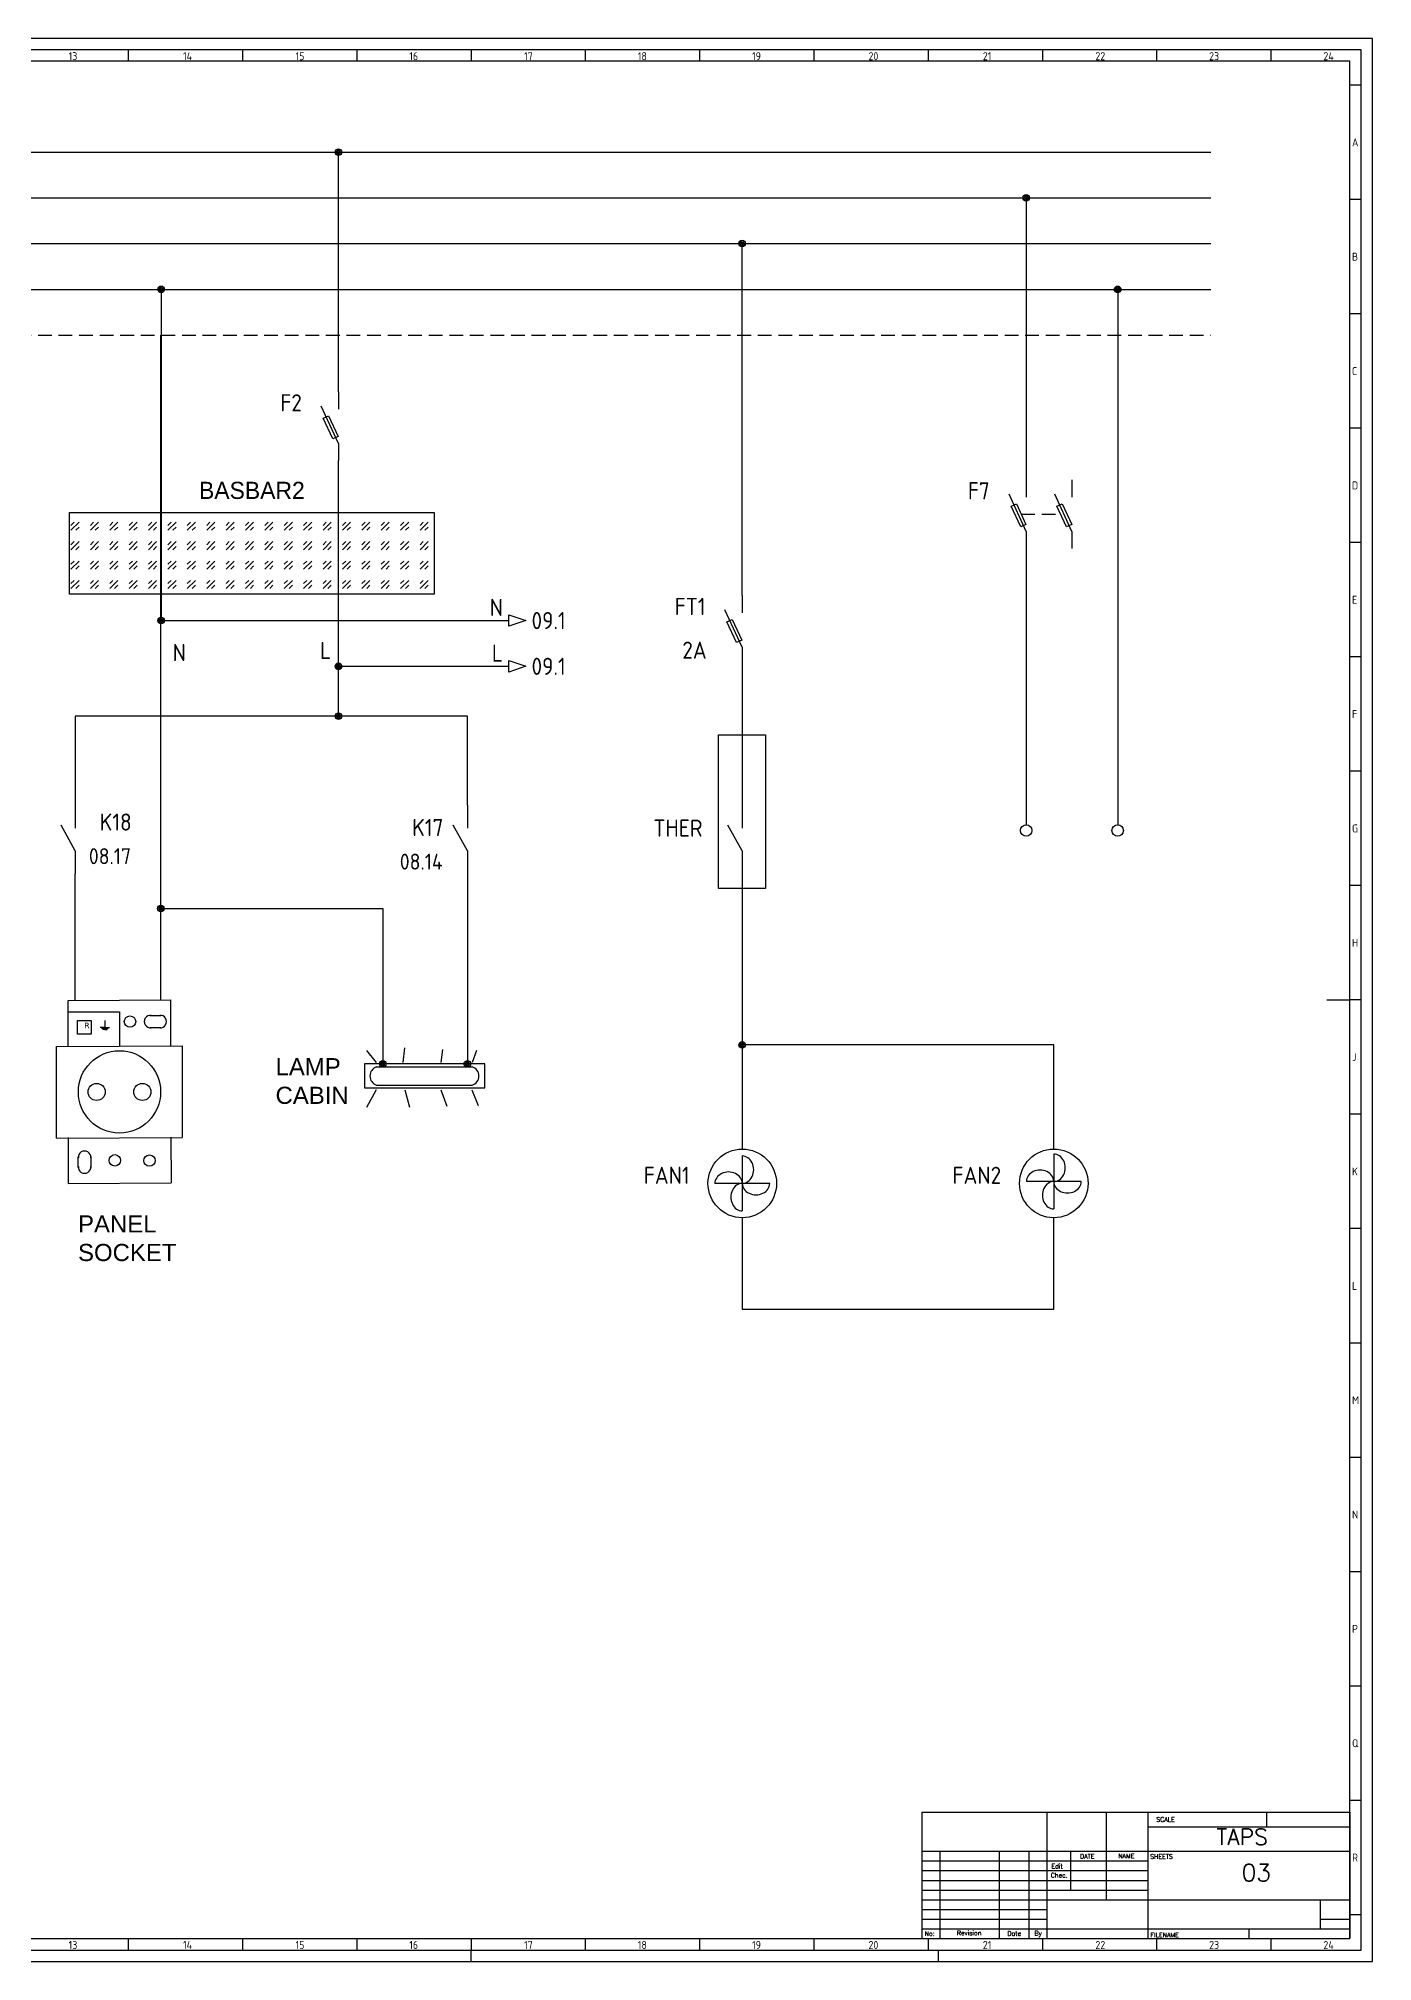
# Model space of a CAD drawing. Header units: millimetres. Extents: x 0 to 1189, y 5 to 846.
# Drawn here: x 605 to 1189, y 5 to 846 of the extents above; entities that cross this region are included whole.
import ezdxf
from ezdxf.enums import TextEntityAlignment as Align

# ---------------------------------------------------------------- set-up
doc = ezdxf.new("R2010")
doc.units = ezdxf.units.MM
doc.header["$LTSCALE"] = 12
doc.linetypes.add('DASHED', pattern=[0.75, 0.5, -0.25])
doc.linetypes.add('HIDDEN2', pattern=[0.1875, 0.125, -0.0625])
for name, color, linetype in [('025', 1, 'Continuous'), ('035', 5, 'Continuous'), ('07', 7, 'Continuous'), ('DESC', 7, 'Continuous'), ('LINK', 9, 'DASHED'), ('LOCBOX', 92, 'HIDDEN2'), ('RED_1.5mm^2', 1, 'Continuous'), ('RED_2.5mm^2', 1, 'Continuous'), ('SYMS', 7, 'Continuous'), ('TAGS', 51, 'Continuous'), ('WIRENO', 70, 'Continuous'), ('WIREREF', 61, 'Continuous'), ('XREF', 7, 'Continuous'), ('XREFCHILD', 134, 'Continuous')]:
    doc.layers.add(name, color=color, linetype=linetype)
doc.styles.add('ISO Proportional', font='isocp.shx')
doc.styles.add('WD', font='romans.shx')
doc.styles.add('WD_IEC', font='isocp2.shx', dxfattribs={"width": 0.9, "height": 4})
pattern_1 = [(45, (0, 36.8724), (8.48528, 0), [5, -7]), (45, (2.1213, 36.8724), (8.48528, 0), [2, -10]), (45, (0, 38.9937), (8.48528, 0), [2, -10])]

# ---------------------------------------------------------------- blocks, each defined once
blk = doc.blocks.new('IEC_border_a0')
at = {"layer": '035', "color": 0}
for p, q in [((1189, 841), (0, 841)), ((644.5, 836), (644.5, 831)), ((694.5, 836), (694.5, 831)), ((744.5, 836), (744.5, 831)), ((794.5, 836), (794.5, 831)), ((844.5, 836), (844.5, 831)), ((894.5, 836), (894.5, 831)), ((944.5, 836), (944.5, 831)), ((994.5, 836), (994.5, 831)), ((1044.5, 836), (1044.5, 831)), ((1094.5, 836), (1094.5, 831)), ((1144.5, 836), (1144.5, 831)), ((1189, 0), (1189, 841)), ((1183.97, 820.54), (1178.98, 820.54)), ((1183.97, 770.54), (1178.98, 770.54)), ((1183.97, 720.54), (1178.98, 720.54)), ((1183.97, 670.54), (1178.98, 670.54)), ((1183.97, 620.54), (1178.98, 620.54)), ((1183.98, 570.5), (1179, 570.5)), ((1183.98, 520.5), (1178.98, 520.5)), ((1183.98, 470.5), (1179, 470.5)), ((1183.98, 420.5), (1179, 420.5)), ((1183.98, 420.5), (1179, 420.5)), ((1183.98, 370.5), (1179, 370.5)), ((1183.98, 320.5), (1179, 320.5)), ((1184, 270.46), (1179.02, 270.46)), ((1184, 270.46), (1179.02, 270.46)), ((1184, 220.46), (1179.02, 220.46)), ((1184, 170.46), (1179.02, 170.46)), ((1184, 120.46), (1179.02, 120.46)), ((1184, 70.46), (1179.02, 70.46)), ((1184.02, 20.42), (1179.03, 20.42)), ((644.5, 10), (644.5, 5)), ((694.5, 10), (694.5, 5)), ((744.5, 10), (744.5, 5)), ((744.5, 10), (744.5, 5)), ((794.5, 10), (794.5, 5)), ((844.5, 10), (844.5, 5)), ((894.5, 10), (894.5, 5)), ((944.5, 10), (944.5, 5)), ((994.5, 10), (994.5, 5)), ((1044.5, 10), (1044.5, 5)), ((1094.5, 10), (1094.5, 5)), ((1144.5, 10), (1144.5, 5)), ((0, 0), (1189, 0)), ((794.5, 0), (794.5, 5)), ((999, 0), (999, 5))]:
    blk.add_line(p, q, dxfattribs=at)
blk.add_lwpolyline([(10, 10), (1179, 10), (1179, 831), (10, 831)], close=True, dxfattribs=at)
at = {"layer": '07', "color": 0}
blk.add_line((1169, 420.5), (1179, 420.5), dxfattribs=at)
blk.add_lwpolyline([(5, 5), (1184, 5), (1184, 836), (5, 836)], close=True, dxfattribs=at)
at = {"layer": '035', "color": 0, "style": 'ISO Proportional'}
for s, p in [('13', (618.42, 831.5)), ('14', (668.46, 831.5)), ('15', (717.72, 831.5)), ('16', (767.49, 831.5)), ('17', (817.72, 831.5)), ('18', (867.49, 831.5)), ('19', (917.49, 831.5)), ('20', (968.42, 831.5)), ('21', (1018.46, 831.5)), ('22', (1067.72, 831.5)), ('23', (1117.49, 831.5)), ('24', (1167.49, 831.5)), ('A', (1179.98, 793.79)), ('B', (1179.98, 743.79)), ('C', (1179.98, 693.79)), ('D', (1179.98, 643.79)), ('E', (1180, 593.75)), ('F', (1180, 543.75)), ('G', (1180, 493.75)), ('H', (1180, 443.75)), ('J', (1180, 393.75)), ('K', (1180, 343.75)), ('L', (1180.02, 293.72)), ('M', (1180.02, 243.72)), ('N', (1180.02, 193.72)), ('P', (1180.02, 143.72)), ('Q', (1180.02, 93.72)), ('R', (1180.03, 43.68)), ('13', (618.42, 5.5)), ('14', (668.46, 5.5)), ('15', (717.72, 5.5)), ('16', (767.49, 5.5)), ('17', (817.72, 5.5)), ('18', (867.49, 5.5)), ('19', (917.49, 5.5)), ('20', (968.42, 5.5)), ('21', (1018.46, 5.5)), ('22', (1067.72, 5.5)), ('23', (1117.49, 5.5)), ('24', (1167.49, 5.5))]:
    blk.add_text(s, height=3.5, dxfattribs=at).set_placement(p)
blk = doc.blocks.new('IEC_tblock_a0')
at = {"layer": '035'}
for p, q in [((-106.6, 55.25), (-106.6, 17)), ((-36.4, 55.25), (-36.4, 48.88)), ((-88.4, 48.88), (0, 48.88)), ((-187.2, 34), (-88.4, 34)), ((-179.4, 38.25), (-179.4, 0)), ((-153.4, 38.25), (-153.4, 0)), ((-140.4, 38.25), (-140.4, 0)), ((-122.2, 38.25), (-122.2, 21.25)), ((-187.2, 29.75), (-88.4, 29.75)), ((-187.2, 25.5), (-88.4, 25.5)), ((-187.2, 21.25), (-88.4, 21.25)), ((-187.2, 17), (-132.6, 17)), ((-187.2, 12.75), (-132.6, 12.75)), ((-187.2, 8.5), (-132.6, 8.5)), ((-13, 8.5), (0, 8.5)), ((-187.2, 4.25), (0, 4.25)), ((-44.2, 4.25), (-44.2, 0))]:
    blk.add_line(p, q, dxfattribs=at)
at = {"layer": '07'}
for p, q in [((-187.2, 55.25), (0, 55.25)), ((-187.2, 55.25), (-187.2, 0)), ((-132.6, 55.25), (-132.6, 0)), ((-88.4, 55.25), (-88.4, 0)), ((0, 55.25), (0, 0)), ((-187.2, 38.25), (0, 38.25)), ((-132.6, 17), (0, 17)), ((-13, 17), (-13, 4.25)), ((-187.2, 0), (0, 0))]:
    blk.add_line(p, q, dxfattribs=at)
at = {"style": 'WD'}
for tag, p in [('SCALE', (-69.88, 51.07)), ('SH', (-8.74, 10.06)), ('FILENAME', (-68.15, 0.8))]:
    blk.add_attdef(tag, p, '', height=2, dxfattribs=at)
for tag, height, p in [('PROJDESC', 5, (-45.9, 29.2)), ('CKDATE', 2, (-114.85, 26.58)), ('EDDATE', 2, (-114.97, 30.8)), ('CKBY', 2, (-97.88, 26.3)), ('EDBY', 2, (-98.02, 30.86)), ('DWGDESC', 5, (-44.85, 19.72)), ('DWGNO', 3.5, (-48.54, 9.46))]:
    blk.add_attdef(tag, text='', height=height, dxfattribs=at).set_placement(p, align=Align.CENTER)
at = {"style": 'WD', "flags": 1}
blk.add_attdef('WD_TB', (-120.95, 11.91), '', height=2, dxfattribs=at)
at = {"layer": '025', "style": 'WD'}
for s, p in [('SCALE', (-80.57, 51.13)), ('NAME', (-97.74, 35.14)), ('No:', (-183.81, 1.19)), ('Revision', (-166.53, 1.47)), ('Date', (-146.79, 1.28)), ('By', (-136.33, 1.37))]:
    blk.add_text(s, height=2, dxfattribs=at).set_placement(p, align=Align.CENTER)
for s, p in [('DATE', (-118, 35)), ('SHEETS', (-87.32, 34.9)), ('Chec.', (-130.82, 26.72)), ('Edit', (-130.55, 30.72)), ('FILENAME', (-87.18, 0.61))]:
    blk.add_text(s, height=2, dxfattribs=at).set_placement(p)
blk = doc.blocks.new('VCR21')
for p, q in [((0, 7.5), (0, 2.5)), ((0, -2.5), (-3.12, 3.12)), ((0, -2.5), (0, -7.5))]:
    blk.add_line(p, q)
at = {"style": 'WD_IEC'}
for tag, p in [('INST', (-5.25, 6.75)), ('LOC', (-5.25, 3.75)), ('TAG2', (-5.25, 0.75)), ('XREF', (-5.25, -3.75)), ('DESC2', (-5.25, -9.75)), ('DESC1', (-5.25, -6.75)), ('DESC3', (-5.25, -12.75))]:
    blk.add_attdef(tag, text='', height=2.5, dxfattribs=at).set_placement(p, align=Align.RIGHT)
blk.add_attdef('TERM01', text='', height=2, rotation=90, dxfattribs=at).set_placement((-1, 7.5), align=Align.RIGHT)
at = {"style": 'WD_IEC', "flags": 1}
for tag, p, height in [('X2TERM01', (0, 7.5), 0.32), ('X4LINK', (-2.75, 0), 0.32), ('X1LINK', (-0.5, 0), 0.32), ('CONTACT', (4, -3.5), 1), ('FAMILY', (4, -5), 1), ('COMMON', (5.25, -4.75), 1), ('X8TERM02', (0, -7.5), 0.32)]:
    blk.add_attdef(tag, p, '', height=height, dxfattribs=at)
at = {"style": 'WD_IEC'}
blk.add_attdef('TERM02', (-1, -7.5), '', height=2, rotation=90, dxfattribs=at)
blk = doc.blocks.new('VFU1FS')
for p, q in [((0, -3.75), (-3.75, 4.38)), ((0, 7.5), (0, 3.75)), ((0, -3.75), (0, -7.5))]:
    blk.add_line(p, q)
blk.add_lwpolyline([(-1.19, -2.76), (-3.3, 1.77), (-2.17, 2.3), (-0.06, -2.24)], close=True)
at = {"style": 'WD_IEC'}
for tag, p in [('INST', (-8, 10.25)), ('LOC', (-8, 6.75)), ('TAG1', (-8, 3.25)), ('RATING1', (-8, -1.35)), ('DESC1', (-8, -9.85)), ('DESC2', (-8, -13.35)), ('DESC3', (-8, -16.85))]:
    blk.add_attdef(tag, text='', height=2.5, dxfattribs=at).set_placement(p, align=Align.RIGHT)
blk.add_attdef('TERM01', text='', height=2, rotation=90, dxfattribs=at).set_placement((-1, 7.5), align=Align.RIGHT)
at = {"style": 'WD_IEC', "flags": 1}
for tag, p, height in [('X2TERM01', (0, 7.5), 0.32), ('MFG', (2.75, 6.5), 1.5), ('CAT', (2.75, 4), 1.5), ('X4LINK', (-2.48, 0), 0.32), ('X1LINK', (-1.1, 0), 0.32), ('ASSYCODE', (1, -4), 1), ('X8TERM02', (0, -7.5), 0.32), ('FAMILY', (1, -5.5), 1), ('CATDESC', (1, -7), 1)]:
    blk.add_attdef(tag, p, '', height=height, dxfattribs=at)
at = {"style": 'WD_IEC'}
blk.add_attdef('TERM02', (-1, -7.5), '', height=2, rotation=90, dxfattribs=at)
at = {"lineweight": 15, "style": 'WD_IEC'}
blk.add_attdef('XREF', text='', height=2.5, dxfattribs=at).set_placement((-8, -6), align=Align.RIGHT)
blk = doc.blocks.new('VMO12')
blk.add_circle((0, 0), 7.5)
at = {"style": 'WD_IEC'}
for tag, p in [('INST', (-10.5, 15.25)), ('LOC', (-10.5, 11.75)), ('TAG1', (-10.5, 8.25)), ('DESC1', (-10.5, 4)), ('DESC2', (-10.5, 0.5)), ('RATING1', (-10.5, -6.5)), ('DESC3', (-10.5, -3)), ('RATING2', (-10.5, -10)), ('RATING3', (-10.5, -13.5))]:
    blk.add_attdef(tag, text='', height=2.5, dxfattribs=at).set_placement(p, align=Align.RIGHT)
blk.add_attdef('TERM01', (-1, 7.48), '', height=2, rotation=90, dxfattribs=at)
at = {"style": 'WD_IEC', "flags": 1}
for tag, p, height in [('MFG', (2.75, 11.5), 1.5), ('CAT', (2.75, 9), 1.5), ('X2TERM01', (0, 7.5), 0.32), ('X4LINK', (-7.5, 0), 0.32), ('X1LINK', (7.5, 0), 0.32), ('X8TERM02', (0, -7.5), 0.32), ('ASSYCODE', (1, -9), 1), ('X0TERM03', (5.3, -5.3), 0.32), ('FAMILY', (1, -10.5), 1), ('CATDESC', (1, -12), 1)]:
    blk.add_attdef(tag, p, '', height=height, dxfattribs=at)
at = {"style": 'WD_IEC'}
for tag, p in [('M', (-0.2, 1.24)), ('1~', (-0.17, -3.35))]:
    blk.add_attdef(tag, text='', height=2.5, dxfattribs=at).set_placement(p, align=Align.CENTER)
blk.add_attdef('TERM02', text='', height=2, rotation=90, dxfattribs=at).set_placement((-0.9, -7.98), align=Align.RIGHT)
at = {"linetype": 'Continuous', "style": 'WD_IEC'}
blk.add_attdef('TERM03', text='', height=2, dxfattribs=at).set_placement((7.55, -5.55), align=Align.MIDDLE_LEFT)
at = {"lineweight": 15, "style": 'WD_IEC'}
blk.add_attdef('XREF', text='', height=2.5, dxfattribs=at).set_placement((-10.5, -17), align=Align.RIGHT)
blk = doc.blocks.new('WDDOT')
for radius in [0.72, 0.449, 0.223]:
    blk.add_circle((0, 0), radius)
blk = doc.blocks.new('VT0_02')
blk.add_circle((0, 0), 1.25)
at = {"style": 'WD_IEC'}
blk.add_attdef('TAG1', text='', height=2.5, dxfattribs=at).set_placement((-0.5, 1.75), align=Align.RIGHT)
at = {"style": 'WD_IEC', "flags": 1}
for tag, p in [('X4TERM01', (-1.25, 0)), ('X2TERM01', (0, 1.25)), ('X1TERM01', (1.25, 0)), ('X8TERM01', (0, -1.25))]:
    blk.add_attdef(tag, p, '', height=0.32, dxfattribs=at)
blk = doc.blocks.new('priz')
for p, q in [((0, -20), (0, 0)), ((44.99, -19.79), (44.99, 0.21)), ((0.03, -5.05), (22.5, -5)), ((22.5, -5), (22.5, -20)), ((10.11, -8.76), (10.11, -8.76)), ((10.11, -8.76), (10.11, -8.76)), ((10.11, -8.76), (10.11, -8.76)), ((16.11, -11.76), (14.11, -11.76)), ((16.11, -12.26), (14.61, -12.26)), ((16.11, -12.76), (15.11, -12.76)), ((16.11, -8.76), (16.11, -11.76)), ((16.11, -11.76), (16.11, -11.76)), ((16.11, -11.76), (16.11, -11.76)), ((16.11, -11.76), (18.11, -11.76)), ((16.11, -12.26), (17.61, -12.26)), ((16.11, -12.76), (17.11, -12.76)), ((-5, -20.17), (50, -19.89)), ((-5, -60.17), (50, -59.89)), ((0, -60), (0.06, -80)), ((45, -59.8), (45.06, -79.8)), ((0.06, -80), (45.06, -79.8))]:
    blk.add_line(p, q)
for points in [[(0, 0), (44.99, 0.21)], [(35.83, -6.53), (40.62, -6.53)], [(40.62, -11.98), (35.83, -11.98)], [(-5, -60.17), (-5, -20.17)], [(50, -19.89), (50, -59.89)], [(4.49, -73.11), (4.49, -68.33)], [(9.95, -68.33), (9.95, -73.11)]]:
    blk.add_lwpolyline(points)
blk.add_lwpolyline([(4.11, -8.76), (10.11, -8.76), (10.11, -14.76), (4.11, -14.76)], close=True)
for centre, radius in [((27.1, -9.25), 2.5), ((22.5, -40), 18), ((20.46, -69.94), 2.5), ((35.64, -70.04), 2.5)]:
    blk.add_circle(centre, radius)
for centre, start, end in [((36.09, -9.25), 84.52869, 275.47131), ((40.36, -9.25), 264.52869, 95.47131), ((7.22, -68.59), 354.52869, 185.47131), ((7.22, -72.85), 174.52869, 5.47131)]:
    blk.add_arc(centre, 2.74, start, end)
at = {"layer": 'SYMS', "xscale": 3, "yscale": 3, "zscale": 3}
for p in [(12.5, -40), (32.5, -40)]:
    blk.add_blockref('VT0_02', p, dxfattribs=at)
at = {"insert": (4.88, -9.72), "char_height": 2.5, "attachment_point": 1}
blk.add_mtext_dynamic_manual_height_columns('{\\fVerdana|b0|i0|c0|p34;^I R}', width=4.6017, gutter_width=12.5, heights=[0], dxfattribs=at)
blk = doc.blocks.new('WD_WNV')
at = {"linetype": 'Continuous', "style": 'WD_IEC', "width": 0.8}
blk.add_attdef('WIRENO', text='', height=2.5, dxfattribs=at).set_placement((-1.6, 0), align=Align.MIDDLE_RIGHT)
at = {"style": 'WD_IEC', "flags": 1}
for tag, p in [('W08USER', (-1, 0.375)), ('W04USER', (-1, 0.875)), ('W05USER', (-1, 0.75)), ('W09USER', (-1, 0.25)), ('W03USER', (-1, 1)), ('W06USER', (-1, 0.625)), ('W07USER', (-1, 0.5)), ('W02USER', (-1, 1.125)), ('W01USER', (-1, 1.25)), ('W10USER', (-1, 0.125))]:
    blk.add_attdef(tag, text='', height=0.08, dxfattribs=at).set_placement(p, align=Align.CENTER)
blk = doc.blocks.new('WD_WNH')
at = {"linetype": 'Continuous', "style": 'WD_IEC', "width": 0.8}
blk.add_attdef('WIRENO', text='', height=2.5, dxfattribs=at).set_placement((0, 0.75), align=Align.CENTER)
at = {"style": 'WD_IEC', "flags": 1}
for tag, p in [('W08USER', (0, 0.375)), ('W04USER', (0, 0.875)), ('W05USER', (0, 0.75)), ('W09USER', (0, 0.25)), ('W03USER', (0, 1)), ('W06USER', (0, 0.625)), ('W07USER', (0, 0.5)), ('W02USER', (0, 1.125)), ('W01USER', (0, 1.25)), ('W10USER', (0, 0.125))]:
    blk.add_attdef(tag, text='', height=0.08, dxfattribs=at).set_placement(p, align=Align.CENTER)
blk = doc.blocks.new('VFU2FS')
for p, q in [((0, -3.75), (-3.75, 4.38)), ((0, 7.5), (0, 3.75)), ((0, -3.75), (0, -7.5))]:
    blk.add_line(p, q)
blk.add_lwpolyline([(-1.19, -2.76), (-3.3, 1.77), (-2.17, 2.3), (-0.06, -2.24)], close=True)
at = {"style": 'WD_IEC'}
for tag, p in [('INST', (-8, 9.25)), ('LOC', (-8, 6.25)), ('TAG2', (-8, 3.25)), ('RATING1', (-8, -1.35)), ('DESC1', (-8, -9)), ('DESC3', (-8, -15)), ('DESC2', (-8, -12))]:
    blk.add_attdef(tag, text='', height=2.5, dxfattribs=at).set_placement(p, align=Align.RIGHT)
blk.add_attdef('TERM01', text='', height=2, rotation=90, dxfattribs=at).set_placement((-1, 7.5), align=Align.RIGHT)
at = {"style": 'WD_IEC', "flags": 1}
for tag, p, height in [('X2TERM01', (0, 7.5), 0.32), ('MFG', (2.75, 6.5), 1.5), ('CAT', (2.75, 4), 1.5), ('X4LINK', (-2.48, 0), 0.32), ('X1LINK', (-1.1, 0), 0.32), ('ASSYCODE', (1, -4), 1), ('X8TERM02', (0, -7.5), 0.32), ('FAMILY', (1, -5.5), 1), ('CATDESC', (1, -7), 1)]:
    blk.add_attdef(tag, p, '', height=height, dxfattribs=at)
at = {"style": 'WD_IEC'}
blk.add_attdef('TERM02', (-1, -7.5), '', height=2, rotation=90, dxfattribs=at)
at = {"lineweight": 15, "style": 'WD_IEC'}
blk.add_attdef('XREF', text='', height=2.5, dxfattribs=at).set_placement((-8, -6), align=Align.RIGHT)
blk = doc.blocks.new('VT0002')
blk.add_circle((0, 0), 1.25)
at = {"style": 'WD_IEC'}
for tag, p in [('INST', (-2.25, 6.5)), ('LOC', (-2.25, 3.5)), ('DESC1', (-2.25, -6.25)), ('DESC2', (-2.25, -9.25)), ('DESC3', (-2.25, -12.25))]:
    blk.add_attdef(tag, text='', height=2.5, dxfattribs=at).set_placement(p, align=Align.RIGHT)
at = {"style": 'WD_IEC', "flags": 1}
for tag, p, height in [('ASSYCODE', (2.75, 10.75), 1), ('CATDESC', (2.75, 9.25), 1), ('MFG', (2.75, 7.25), 1.5), ('CAT', (2.75, 4.75), 1.5), ('X4PIN01', (-1.25, 1), 0.25), ('X4TERM01', (-1.25, 0), 0.25), ('X4TERMDESC01', (-1.25, 0.5), 0.4), ('STRIPSEQ', (0, 0), 0.025), ('X2PIN01', (0, 2.25), 0.25), ('X2TERM01', (0, 1.25), 0.25), ('X8PIN01', (0, -0.25), 0.25), ('X2TERMDESC01', (0, 1.75), 0.4), ('X1PIN01', (1.25, 1), 0.25), ('X1TERM01', (1.25, 0), 0.25), ('X1TERMDESC01', (1.25, 0.5), 0.4), ('LINKTERM', (0, -0.04), 0.025), ('X8TERM01', (0, -1.25), 0.25), ('X8TERMDESC01', (0, -0.75), 0.4)]:
    blk.add_attdef(tag, p, '', height=height, dxfattribs=at)
at = {"style": 'WD_IEC', "flags": 8}
for tag, height, p in [('TAGSTRIP', 2.5, (-2.25, 0.5)), ('TERM01', 2, (-2.25, -3.25))]:
    blk.add_attdef(tag, text='', height=height, dxfattribs=at).set_placement(p, align=Align.RIGHT)
blk = doc.blocks.new('HA1S1')
blk.add_lwpolyline([(0, 1.25), (3.75, 0), (0, -1.25)], close=True)
at = {"style": 'WD_IEC'}
for tag, height, flags, p in [('WIRENO', 2.5, 8, (-1.25, 1)), ('SIGCODE', 1, 1, (5, 1.8))]:
    blk.add_attdef(tag, text='', height=height, dxfattribs=dict(at, flags=flags)).set_placement(p, align=Align.RIGHT)
at = {"style": 'WD_IEC', "flags": 1}
blk.add_attdef('X4TERM01', (0, 0), '', height=0.32, dxfattribs=at)
at = {"style": 'WD_IEC'}
blk.add_attdef('XREF', text='', height=2.5, dxfattribs=at).set_placement((5, 0), align=Align.MIDDLE_LEFT)
blk.add_attdef('DESC1', text='', height=2.5, dxfattribs=at).set_placement((-1.25, -1), align=Align.TOP_RIGHT)

msp = doc.modelspace()

# ---------------------------------------------------------------- hatches: boundary and pattern name
at = {"layer": 'RED_2.5mm^2'}
h = msp.add_hatch(dxfattribs=at)
h.set_pattern_fill('GOST_GLASS', color=0)
h.set_pattern_definition(pattern_1)
h.paths.add_polyline_path([(736.46, 629.77), (658.44, 629.77, -0.436814), (656.89, 628.33), (656.89, 602.96), (736.46, 602.96)], flags=16)
h.paths.add_polyline_path([(656.89, 628.33, -0.391969), (655.56, 629.77, -1), (658.44, 629.77, -0.436814), (656.89, 628.33), (656.89, 602.96), (778.39, 602.96), (778.39, 638.56), (618.8, 638.56), (618.8, 602.96), (656.89, 602.96)])
h = msp.add_hatch(dxfattribs=at)
h.set_pattern_fill('GOST_GLASS', color=0)
h.set_pattern_definition(pattern_1)
h.paths.add_polyline_path([(736.46, 602.96), (736.46, 638.56), (657, 638.56), (657, 629.77), (656.98, 602.96)])

# ---------------------------------------------------------------- linework, layer by layer
at = {"color": 0}
for p, q in [((764.74, 398.16), (765.5, 404.58)), ((781.46, 398.16), (782.22, 403.72)), ((753.19, 398.16), (748.89, 403.4)), ((796.88, 403.4), (794.99, 398.16)), ((753, 386.14), (748.69, 378.48)), ((765.51, 386.14), (767.56, 378.59)), ((781.26, 386.14), (783.85, 379.02)), ((794.79, 386.14), (797.66, 379.24)), ((913.18, 357.23), (913.18, 333.23)), ((1049.5, 358.06), (1049.5, 334.06)), ((925.18, 345.23), (901.18, 345.23)), ((1061.5, 346.06), (1037.5, 346.06))]:
    msp.add_line(p, q, dxfattribs=at)
msp.add_lwpolyline([(902.78, 541.45), (923.42, 541.45), (923.42, 474.22), (902.78, 474.22)], close=True, dxfattribs=at)
for centre, major_axis in [((913.18, 351.23), (0, -6)), ((1049.5, 352.06), (0, -6)), ((907.18, 345.23), (6, 0)), ((913.18, 339.23), (0, 6)), ((919.18, 345.23), (-6, 0)), ((1043.5, 346.06), (6, 0)), ((1049.5, 340.06), (0, 6)), ((1055.5, 346.06), (-6, 0))]:
    msp.add_ellipse(centre, major_axis=major_axis, ratio=0.833333, start_param=0, end_param=3.141593, dxfattribs=at)
at = {"layer": 'LINK'}
msp.add_lwpolyline([(1035.26, 637.89), (1052.5, 637.89)], dxfattribs=at)
at = {"layer": 'LOCBOX', "color": 0, "linetype": 'ByBlock'}
msp.add_lwpolyline([(618.8, 638.56), (778.39, 638.56), (778.39, 602.96), (618.8, 602.96)], close=True, dxfattribs=at)
at = {"layer": 'RED_1.5mm^2', "color": 0, "linetype": 'DASHED'}
msp.add_line((65.02, 716.22), (1118.17, 716.22), dxfattribs=at)
at = {"layer": 'RED_2.5mm^2', "color": 0}
for p, q in [((65.02, 796.22), (1118.17, 796.22)), ((65.02, 776.22), (1118.17, 776.22)), ((65.02, 756.22), (1118.17, 756.22)), ((65.02, 736.22), (1118.17, 736.22)), ((658.89, 736.22), (658.89, 592.9)), ((658.78, 425.42), (658.78, 716.22)), ((736.46, 549.55), (736.46, 661.35)), ((913.1, 572.28), (913.1, 510.63)), ((792.88, 549.55), (621.32, 549.55)), ((621.32, 549.55), (621.32, 510.63)), ((792.88, 510.63), (792.88, 549.55)), ((621.32, 425.41), (621.32, 480.63)), ((792.88, 480.63), (792.88, 397.51)), ((913.1, 480.63), (913.1, 405.78)), ((1049.5, 405.78), (913.1, 405.78)), ((913.1, 405.78), (913.1, 360.23)), ((1049.5, 360.23), (1049.5, 405.78)), ((800.59, 397.51), (747.93, 397.51)), ((747.93, 397.51), (747.93, 386.98)), ((753.19, 396.15), (794.99, 396.15)), ((800.59, 386.98), (800.59, 397.51)), ((747.93, 386.98), (800.59, 386.98)), ((753.19, 388.25), (794.99, 388.25)), ((913.1, 330.23), (913.1, 290.17)), ((1049.5, 290.17), (1049.5, 330.23)), ((913.1, 290.17), (1049.5, 290.17))]:
    msp.add_line(p, q, dxfattribs=at)
at = {"layer": 'RED_2.5mm^2'}
for p, q in [((736.46, 691.35), (736.46, 796.22)), ((1037.46, 776.22), (1037.46, 652.89)), ((913.1, 602.28), (913.1, 756.22)), ((1077.46, 736.22), (1077.46, 502.05)), ((1037.46, 622.89), (1037.46, 502.05)), ((658.89, 591.36), (810.98, 591.36)), ((736.46, 571.36), (810.98, 571.36)), ((658.78, 465.49), (755.85, 465.49)), ((755.85, 465.49), (755.85, 397.51))]:
    msp.add_line(p, q, dxfattribs=at)
at = {"layer": 'RED_2.5mm^2', "color": 0}
for centre, start, end in [((754.35, 392.2), 106.26251, 253.73749), ((793.84, 392.2), 286.26251, 73.73749)]:
    msp.add_arc(centre, 4.11, start, end, dxfattribs=at)

# ---------------------------------------------------------------- block references
msp.add_blockref('IEC_border_a0', (0, 4.94))
at = {"color": 0}
msp.add_blockref('priz', (618.16, 425.24), dxfattribs=at)
ref = msp.add_blockref('IEC_tblock_a0', (1179, 14.94))
ref.add_attrib('SH', '03', (1131.7, 40.09), dxfattribs={"height": 7.5, "style": 'WD'})
ref.add_attrib('PROJDESC', 'TAPS', dxfattribs={"height": 7, "style": 'WD'}).set_placement((1131.9, 55.97), align=Align.CENTER)
at = {"layer": 'SYMS', "xscale": 2, "yscale": 2, "zscale": 2}
for name, p in [('WDDOT', (736.46, 796.22)), ('WDDOT', (1037.46, 776.22)), ('WDDOT', (913.1, 756.22)), ('WDDOT', (658.89, 736.22)), ('WDDOT', (1077.46, 736.22)), ('VFU2FS', (1057.46, 637.89)), ('WDDOT', (658.89, 591.36)), ('WDDOT', (736.46, 571.36)), ('VT0002', (1037.46, 499.55)), ('VT0002', (1077.46, 499.55)), ('WDDOT', (658.78, 465.49)), ('WDDOT', (755.85, 397.51))]:
    msp.add_blockref(name, p, dxfattribs=at)
at = {"layer": 'SYMS'}
ref = msp.add_blockref('VFU1FS', (736.46, 676.35), dxfattribs=dict(at, xscale=2, yscale=2, zscale=2))
ref.add_attrib('TAG1', 'F2', dxfattribs={"layer": 'TAGS', "height": 7.5, "style": 'WD_IEC'}).set_placement((720.46, 682.85), align=Align.RIGHT)
ref = msp.add_blockref('VFU1FS', (1037.46, 637.89), dxfattribs=dict(at, xscale=2, yscale=2, zscale=2))
ref.add_attrib('TAG1', 'F7', dxfattribs={"layer": 'TAGS', "height": 7.5, "style": 'WD_IEC'}).set_placement((1021.46, 644.39), align=Align.RIGHT)
ref = msp.add_blockref('HA1S1', (810.98, 591.36), dxfattribs=dict(at, xscale=2, yscale=2, zscale=2))
ref.add_attrib('XREF', '09.1', dxfattribs={"layer": 'XREF', "height": 7.5, "style": 'WD_IEC'}).set_placement((820.98, 591.36), align=Align.MIDDLE_LEFT)
ref.add_attrib('WIRENO', 'N', dxfattribs={"layer": 'WIREREF', "height": 7.5, "style": 'WD_IEC', "flags": 8}).set_placement((808.48, 593.36), align=Align.RIGHT)
at = {"layer": 'SYMS', "color": 0}
ref = msp.add_blockref('VFU1FS', (913.1, 587.28), dxfattribs=dict(at, xscale=2, yscale=2, zscale=2))
ref.add_attrib('DESC1', '2A', dxfattribs={"layer": 'DESC', "height": 7.5, "style": 'WD_IEC'}).set_placement((897.61, 574.67), align=Align.RIGHT)
ref.add_attrib('TAG1', 'FT1', dxfattribs={"layer": 'TAGS', "height": 7.5, "style": 'WD_IEC'}).set_placement((897.1, 593.78), align=Align.RIGHT)
at = {"layer": 'SYMS'}
ref = msp.add_blockref('HA1S1', (810.98, 571.36), dxfattribs=dict(at, xscale=2, yscale=2, zscale=2))
ref.add_attrib('XREF', '09.1', dxfattribs={"layer": 'XREF', "height": 7.5, "style": 'WD_IEC'}).set_placement((820.98, 571.36), align=Align.MIDDLE_LEFT)
ref.add_attrib('WIRENO', 'L', dxfattribs={"layer": 'WIREREF', "height": 7.5, "style": 'WD_IEC', "flags": 8}).set_placement((808.48, 573.36), align=Align.RIGHT)
at = {"layer": 'SYMS', "color": 0, "xscale": 2, "yscale": 2, "zscale": 2}
for p in [(736.46, 549.55), (913.1, 405.78), (792.88, 397.51)]:
    msp.add_blockref('WDDOT', p, dxfattribs=at)
at = {"layer": 'SYMS', "color": 0}
ref = msp.add_blockref('VCR21', (621.32, 495.63), dxfattribs=dict(at, xscale=2, yscale=2, zscale=2))
ref.add_attrib('XREF', '08.17', dxfattribs={"layer": 'XREFCHILD', "height": 7, "style": 'WD_IEC'}).set_placement((645.72, 484.83), align=Align.RIGHT)
ref.add_attrib('TAG2', 'K18', dxfattribs={"layer": 'TAGS', "height": 7.5, "style": 'WD_IEC'}).set_placement((646, 499.5), align=Align.RIGHT)
ref = msp.add_blockref('VCR21', (792.88, 495.63), dxfattribs=dict(at, xscale=2, yscale=2, zscale=2))
ref.add_attrib('XREF', '08.14', dxfattribs={"layer": 'XREFCHILD', "height": 7, "style": 'WD_IEC'}).set_placement((782.1, 482.45), align=Align.RIGHT)
ref.add_attrib('TAG2', 'K17', dxfattribs={"layer": 'TAGS', "height": 7.5, "style": 'WD_IEC'}).set_placement((782.38, 497.13), align=Align.RIGHT)
ref = msp.add_blockref('VCR21', (913.1, 495.63), dxfattribs=dict(at, xscale=2, yscale=2, zscale=2))
ref.add_attrib('TAG2', 'THER', dxfattribs={"layer": 'TAGS', "height": 7.5, "style": 'WD_IEC'}).set_placement((895.81, 496.86), align=Align.RIGHT)
ref = msp.add_blockref('VMO12', (913.18, 345.23), dxfattribs=dict(at, xscale=2, yscale=2, zscale=2))
ref.add_attrib('TAG1', 'FAN1', dxfattribs={"layer": 'TAGS', "height": 7.5, "rotation": 360, "style": 'WD_IEC'}).set_placement((890.15, 345.02), align=Align.RIGHT)
ref = msp.add_blockref('VMO12', (1049.5, 345.23), dxfattribs=dict(at, xscale=2, yscale=2, zscale=2))
ref.add_attrib('TAG1', 'FAN2', dxfattribs={"layer": 'TAGS', "height": 7.5, "rotation": 360, "style": 'WD_IEC'}).set_placement((1026.47, 345.02), align=Align.RIGHT)
at = {"layer": 'WIRENO', "color": 0}
ref = msp.add_blockref('WD_WNH', (666.7, 570.82), dxfattribs=dict(at, xscale=2, yscale=2, zscale=2))
ref.add_attrib('WIRENO', 'N', dxfattribs={"linetype": 'Continuous', "height": 7.5, "style": 'WD_IEC'}).set_placement((666.81, 573.59), align=Align.CENTER)
at = {"layer": 'WIRENO'}
ref = msp.add_blockref('WD_WNV', (736.46, 578.29), dxfattribs=dict(at, xscale=2, yscale=2, zscale=2))
ref.add_attrib('WIRENO', 'L', dxfattribs={"linetype": 'Continuous', "height": 7.5, "style": 'WD_IEC'}).set_placement((733.26, 578.29), align=Align.MIDDLE_RIGHT)

# ---------------------------------------------------------------- texts
at = {"layer": 'LOCBOX', "color": 0, "linetype": 'ByBlock'}
msp.add_text('BASBAR2', height=7.5, dxfattribs=at).set_placement((698.6, 642.31), align=Align.BOTTOM_CENTER)
at = {"layer": 'RED_2.5mm^2', "color": 0, "char_height": 7.5, "attachment_point": 1}
for s, insert in [('{\\f@Arial Unicode MS|b0|i0|c0|p34;LAMP\\PCABIN}', (708.95, 400.01)), ('\\W1;{\\f@Arial Unicode MS|b0|i0|c0|p34;PANEL SOCKET}', (622.52, 331.27))]:
    msp.add_mtext_dynamic_manual_height_columns(s, width=62.3818, gutter_width=35, heights=[0], dxfattribs=dict(at, insert=insert))

doc.saveas('drawing.dxf')
